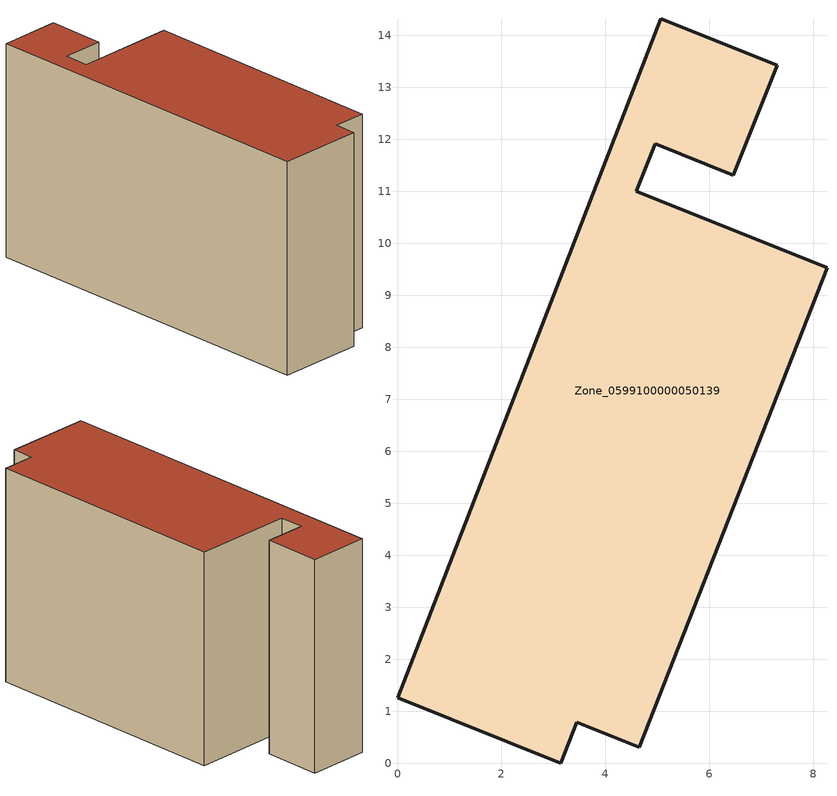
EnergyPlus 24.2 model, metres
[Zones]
Zone_0599100000050139
 floor ground (C_G): 4.96,11.91 4.59,11 8.26,9.53 4.65,0.31 3.45,0.79 3.14,0 0,1.26 5.06,14.32 7.3,13.42 6.46,11.31 z7.09
 wall outside (C_F): 4.59,11 4.96,11.91 6.46,11.31 7.3,13.42 5.06,14.32 0,1.26 3.14,0 3.45,0.79 4.65,0.31 8.26,9.53 4.59,11 z7.09:15.58
 roof outside (C_R): 7.3,13.42 5.06,14.32 0,1.26 3.14,0 3.45,0.79 4.65,0.31 8.26,9.53 4.59,11 4.96,11.91 6.46,11.31 z15.58
[BUILDING]
Pand.0599100000050139: North Axis=0; Terrain=City; Loads Convergence Tolerance Value=0.04; Temperature Convergence Tolerance Value=0.4; Solar Distribution=FullExterior; Maximum Number of Warmup Days=25; Minimum Number of Warmup Days=1
[Site:Location]
Rotterdam.The.Hague.AP_ZH_NLD Design_Conditions: Latitude=51.96; Longitude=4.45; Time Zone=1; Elevation=-4.5
[SITE:GROUNDTEMPERATURE:BUILDINGSURFACE]
18, 18, 18, 18, 18, 18, 18, 18, 18, 18, 18, 18
[MATERIAL] Thermal Absorptance=0.9; Solar Absorptance=0.7; Visible Absorptance=0.7
Name | Roughness | Thickness | Conductivity | Density | Specific Heat
G.TI.1975-1991 | MediumSmooth | 0.15 | 0.288461 | 540 | 1210
F.TI.1975-1991 | Rough | 0.3 | 0.230769 | 1920 | 840
R.TI.1975-1991 | MediumRough | 0.2 | 0.153846 | 1500 | 1000
[CONSTRUCTION]
C_G: G.TI.1975-1991
C_F: F.TI.1975-1991
C_R: R.TI.1975-1991
[ZONE]
Zone_0599100000050139: Type=1; Multiplier=1; Ceiling Height=Autocalculate; Volume=Autocalculate; Floor Area=autocalculate; Part of Total Floor Area=Yes
[ZONEINFILTRATION:DESIGNFLOWRATE]
Infil_Zone_0599100000050139: Zone or ZoneList or Space or SpaceList=Zone_0599100000050139; Schedule=AlwaysOn; Design Flow Rate Calculation Method=Flow/Area; Flow Rate per Floor Area=0.003; Constant Term Coefficient=1; Temperature Term Coefficient=0; Velocity Term Coefficient=0; Velocity Squared Term Coefficient=0
[HVACTEMPLATE:ZONE:IDEALLOADSAIRSYSTEM]
Zone_0599100000050139: Maximum Heating Supply Air Temperature=50; Minimum Cooling Supply Air Temperature=13; Maximum Heating Supply Air Humidity Ratio=0.0156; Minimum Cooling Supply Air Humidity Ratio=0.0077; Heating Limit=NoLimit; Cooling Limit=NoLimit; Dehumidification Control Type=ConstantSensibleHeatRatio; Cooling Sensible Heat Ratio=0.7; Dehumidification Setpoint=60; Humidification Control Type=None; Humidification Setpoint=30; Outdoor Air Method=None; Outdoor Air Flow Rate per Person=0.00944; Outdoor Air Flow Rate per Zone Floor Area=0; Outdoor Air Flow Rate per Zone=0; Demand Controlled Ventilation Type=None; Outdoor Air Economizer Type=NoEconomizer; Heat Recovery Type=None; Sensible Heat Recovery Effectiveness=0.7; Latent Heat Recovery Effectiveness=0.65
[ZONECONTROL:THERMOSTAT]
ThermostatControl_Zone_0599100000050139: Zone or ZoneList=Zone_0599100000050139; Control Type Schedule=DualSetpointControlType; Control 1=Thermostat_Zone_0599100000050139; Temperature Difference Between Cutout And Setpoint=0
[THERMOSTATSETPOINT:DUALSETPOINT]
Thermostat_Zone_0599100000050139: Heating Setpoint Temperature Schedule=HeatingSetpoint_Zone_0599100000050139; Cooling Setpoint Temperature Schedule=CoolingSetpoint_Zone_0599100000050139
[SCHEDULE:COMPACT]
HeatingSetpoint_Zone_0599100000050139: Through: 12/31, For: AllDays, Until: 24:00, 21
CoolingSetpoint_Zone_0599100000050139: Through: 12/31, For: AllDays, Until: 24:00, 24
DualSetpointControlType: Through: 12/31, For: AllDays, Until: 24:00, 4
AlwaysOn: Through: 12/31, For: AllDays, Until: 24:00, 1
